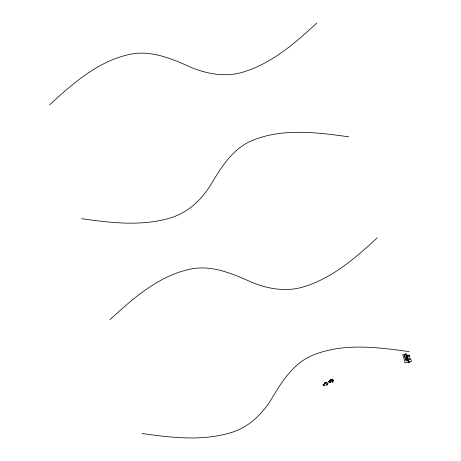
<?xml version="1.0" encoding="UTF-8"?>
<svg xmlns="http://www.w3.org/2000/svg" width="461" height="461" viewBox="0 0 461 461"><rect width="100%" height="100%" fill="white"/><g stroke="black" fill="none" stroke-linecap="round" stroke-linejoin="round"><path stroke-width="0.69" d="M324.02 385.419C323.714 384.595 325.858 385.235 324.319 385.748M324.325 385.834L324.187 385.246L324.809 385.044M330.577 381.627L330.399 382.67L330.612 381.645C331.453 382.78 329.229 383.097 329.892 382.071M331.303 380.095L330.9 380.071L331.326 380.025M327.316 384.676C326.866 386.174 325.679 383.656 327.201 384.411C327.085 386.047 325.823 383.552 327.264 384.728M325.581 383.103C325.702 381.875 323.392 383.627 325.201 382.953M330.785 380.463L330.992 380.158L330.237 380.123L331.211 379.743L330.433 380.187M331.92 379.386C333.781 380.538 331.061 378.642 332.583 379.708M330.278 380.181L330.629 379.61L331.315 379.956M331.154 380.313L331.05 379.881M330.635 382.359L330.612 381.645M325.23 383.189L324.486 383.241L325.23 382.912M325.575 382.941L325.178 383.056M332.087 381.604L332.756 381.443L332.9 382.042M332.951 381.99L332.715 381.27M329.546 381.812L329.523 381.322M330.364 381.547L329.753 382.417L330.399 381.558M329.776 381.184C328.9 383.327 328.215 380.947 329.759 381.04L328.849 381.518L329.707 381.034M331.955 379.282L332.779 379.299L332.375 379.714M49.523 104.901C73.057 83.297 98.781 60.46 131.097 54.11C151.317 50.301 170.979 58.426 189.079 66.453C205.94 73.967 225.204 77.534 243.224 72.054C271.944 63.324 295.213 43.057 316.822 23.05M109.902 319.698C133.431 298.094 159.154 275.257 191.476 268.907C211.697 265.098 231.353 273.223 249.453 281.25C266.32 288.765 285.584 292.332 303.603 286.851C332.318 278.121 355.592 257.855 377.202 237.847M332.946 381.91L332.127 381.915L332.525 381.235M330.837 380.469L331.125 380.181M332.98 380.21C333.361 382.106 333.534 379.478 333.13 380.786M330.001 381.979C331.868 382.751 328.612 382.555 330.652 382.232M332.888 381.956L332.133 381.702M333.055 380.175L333.695 380.746L332.669 380.365M332.548 380.29L333.482 380.21L332.623 380.204M332.79 379.622L332.104 379.691M332.093 379.576L332.485 379.541M332.323 379.731L332.733 379.657M332.11 379.639L332.467 379.622M329.298 381.259C330.698 382.446 327.644 382.008 329.552 381.414M348.798 136.819C316.793 132.399 282.322 127.853 251.62 140.761C233.059 148.753 221.741 166.352 211.841 183.04C202.581 198.691 188.826 212.273 171.1 217.696C142.046 226.61 111.038 222.894 81.505 218.664M409.178 351.616C377.167 347.196 342.702 342.65 311.999 355.558C293.432 363.55 282.12 381.143 272.215 397.837C262.96 413.488 249.205 427.07 231.48 432.493C202.419 441.408 171.411 437.691 141.879 433.461M332.49 381.178L332.197 381.034L332.571 381.218M324.763 384.958L324.792 385.748L324.048 385.54M332.289 381.904L332.012 381.207M332.041 381.184L332.191 381.575M332.225 381.846L332.11 381.622M404.291 354.832C405.363 355.852 405.369 353.506 404.297 354.803M406.423 360.393C407.484 361.407 407.443 359.131 406.435 360.346M406.856 355.615C408.06 356.584 407.72 354.313 406.856 355.592M327.062 383.569C327.794 384.906 328.428 382.711 327.068 383.535M327.114 383.402C327.973 384.774 328.267 382.44 327.114 383.402M408.492 359.983L408.354 362.79L411.477 361.245L410.751 359.182L408.492 359.983M326.117 382.595C326.861 383.322 327.564 381.57 326.192 382.417C326.907 382.284 327.12 383.045 326.117 382.595M407.293 357.5C408.515 358.462 408.129 356.209 407.299 357.477M408.02 359.603L407.87 362.185L405.052 362.934L404.522 360.272L408.02 359.603M405.415 358.623C406.596 359.626 406.308 357.287 405.415 358.623M323.034 384.728C323.351 386.082 324.746 383.736 323.455 385.062C322.717 384.624 324.74 383.811 323.04 384.681M408.653 361.77C409.679 362.801 409.748 360.531 408.665 361.724M406.216 354.953L405.899 356.63L409.397 355.212L406.216 354.953M329.857 381.253L329.096 382.071L329.857 381.253M329.886 381.264L329.419 381.944L329.886 381.264M406.158 353.8L404.043 356.82L402.516 354.918L406.158 353.8M329.73 381.028L328.975 381.385L329.759 381.04M409.322 355.794L406.055 357.091L408.607 358.94L410.186 358.508L409.322 355.794M329.799 381.068L329.125 381.299L329.799 381.068M404.556 356.97L403.594 357.2L404.239 359.39L407.657 358.842L404.556 356.97"/></g></svg>
